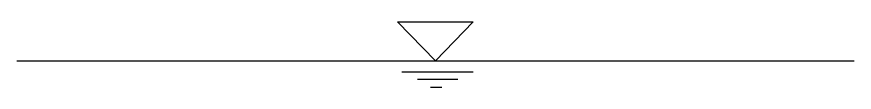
# Model space of a CAD drawing. Header units: metres. Extents: x 608182 to 630035, y 3058423 to 3064204.
# Drawn here: x 627852.24 to 627883.23, y 3063192.58 to 3063194.99 of the extents above; entities that cross this region are included whole.
import ezdxf

# ---------------------------------------------------------------- set-up
doc = ezdxf.new("R2010")
doc.units = ezdxf.units.M
doc.layers.add('C-ROAD', color=7, linetype='Continuous')

msp = doc.modelspace()

# ---------------------------------------------------------------- linework, layer by layer
at = {"layer": 'C-ROAD'}
for p, q in [((627867.732, 3063193.552), (627866.332, 3063194.987)), ((627866.332, 3063194.987), (627869.126, 3063194.987)), ((627867.732, 3063193.552), (627869.126, 3063194.987)), ((627852.236, 3063193.552), (627883.229, 3063193.552)), ((627866.492, 3063193.142), (627869.121, 3063193.142)), ((627867.069, 3063192.87), (627868.56, 3063192.87)), ((627867.547, 3063192.58), (627867.969, 3063192.58))]:
    msp.add_line(p, q, dxfattribs=at)

doc.saveas('drawing.dxf')
